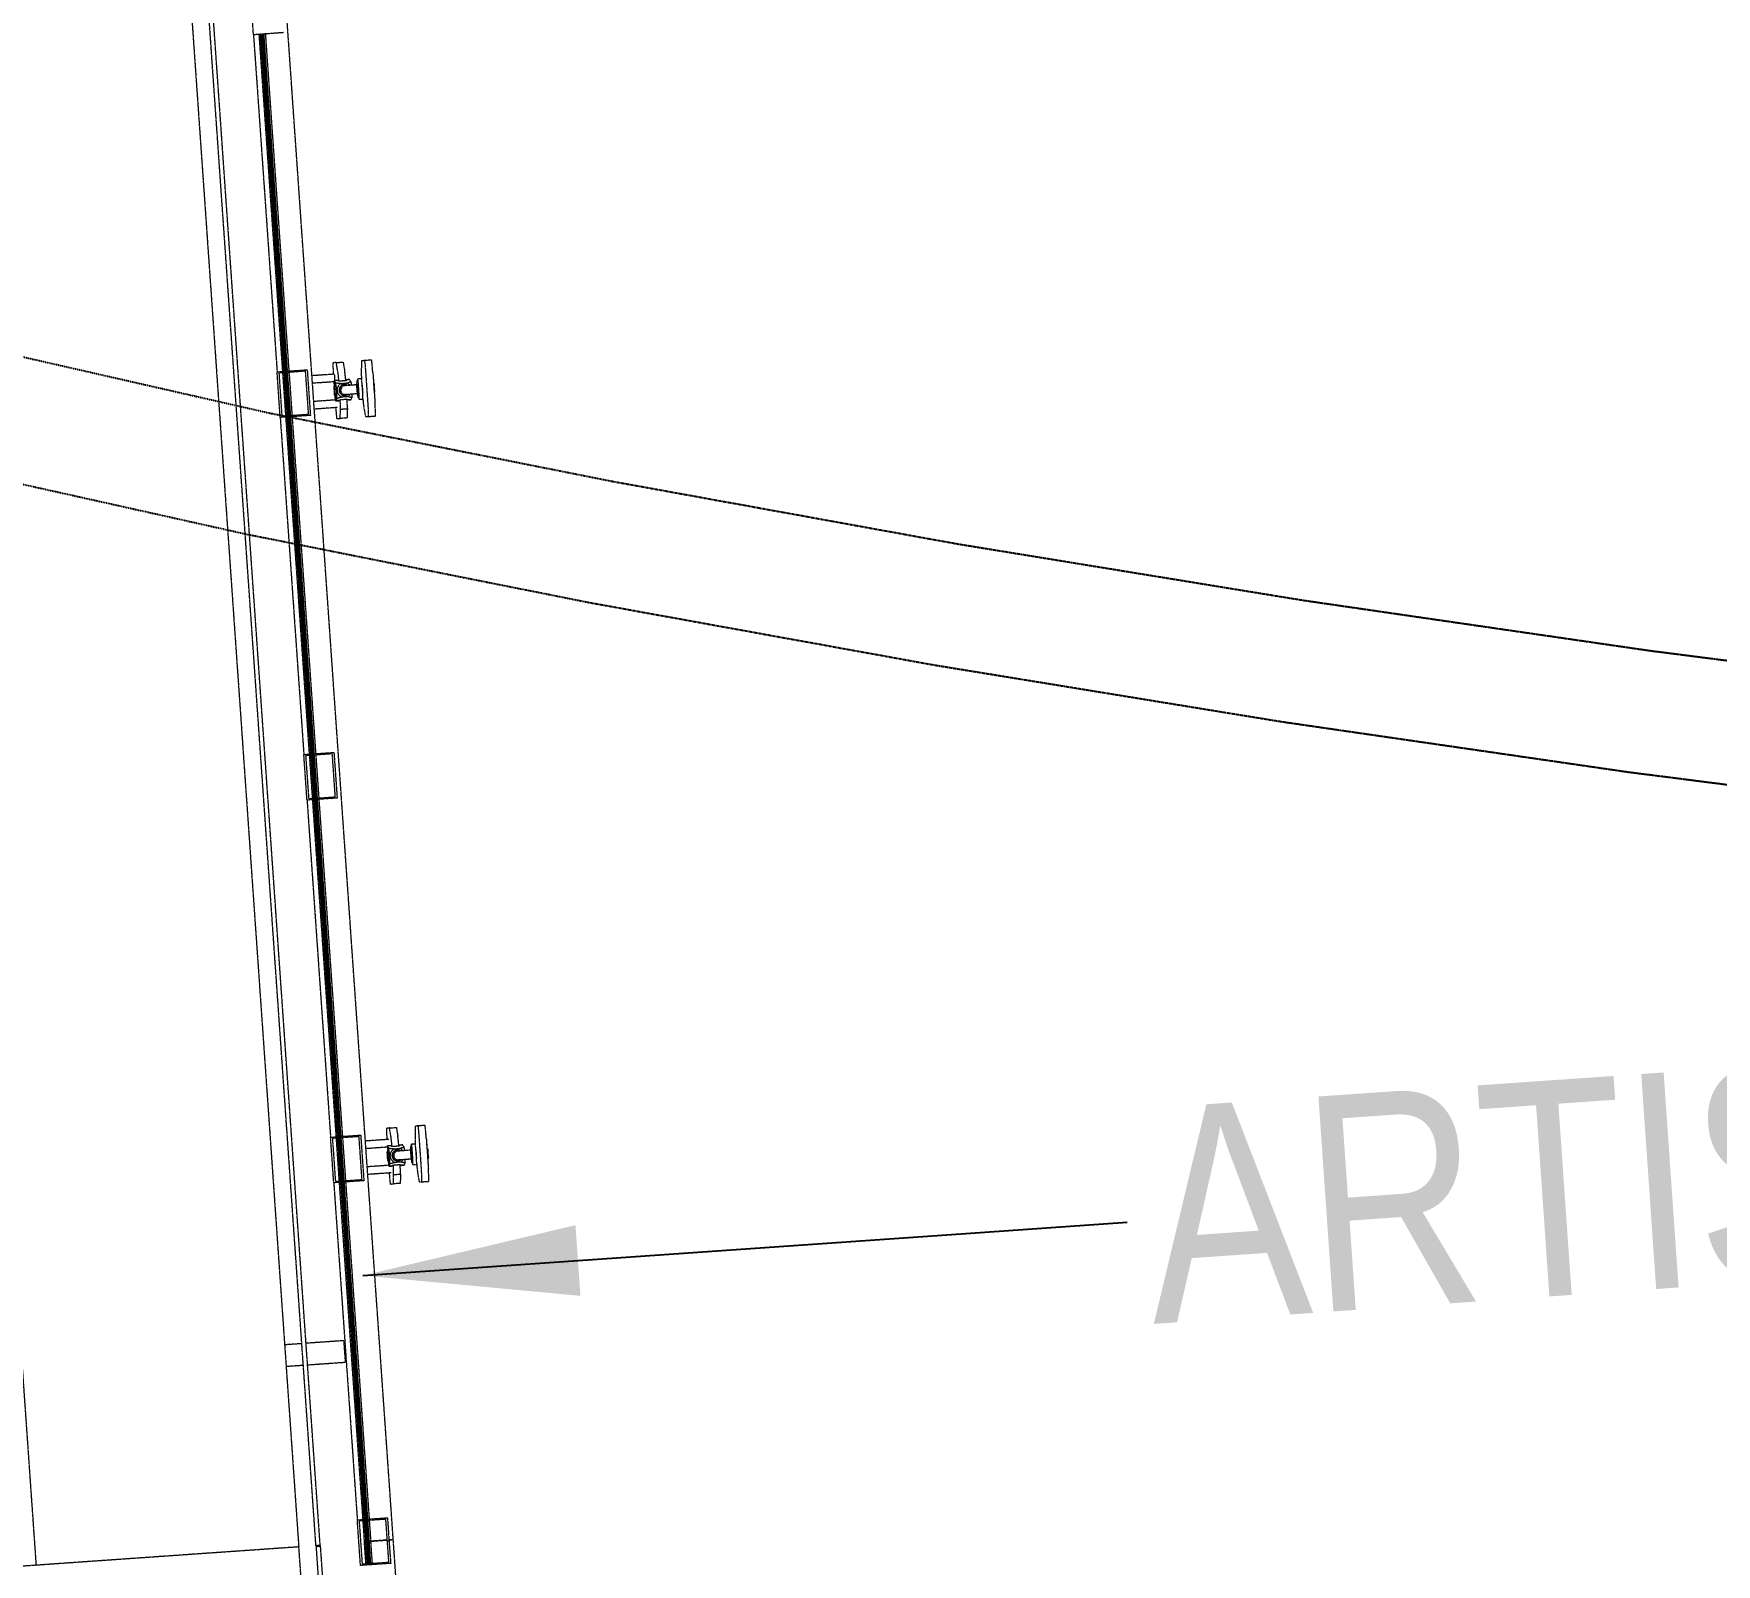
# Model space of a CAD drawing. Header units: millimetres. Extents: x 306 to 836129804, y -168137 to 818603917.
# Drawn here: x 834549740 to 834569254, y 818171553 to 818189309 of the extents above; entities that cross this region are included whole.
import ezdxf
from ezdxf.xclip import XClip

# ---------------------------------------------------------------- set-up
doc = ezdxf.new("R2010")
doc.units = ezdxf.units.MM
doc.header["$LTSCALE"] = 3
doc.header["$XCLIPFRAME"] = 0
doc.linetypes.add('DASHED2', pattern=[0.375, 0.25, -0.125])
doc.linetypes.add('DGN Style 2', pattern=[1.94727e-06, 0, -1.94727e-06])
doc.layers.add('00_Xref', color=7, linetype='Continuous')
doc.layers.add('AR-ROAD_AR_BS_MI_', color=251, linetype='Continuous')
for name, color, linetype, lineweight in [('A-FLOR', 251, 'Continuous', 13), ('A-FLOR-HRAL', 251, 'Continuous', 13), ('A-GENM', 251, 'Continuous', 5), ('A-MASS', 251, 'Continuous', 13), ('ADS280__', 251, 'Continuous', 13), ('ADS280_B', 251, 'Continuous', 13), ('ADS280_BSteel', 251, 'Continuous', 13), ('UAJ-00ANNO-t', 7, 'Continuous', 5)]:
    doc.layers.add(name, color=color, linetype=linetype, lineweight=lineweight)
doc.styles.add('Style-Arial', font='arial.ttf', dxfattribs={"width": 0.8})
doc.styles.add('UNS-TXT', font='swissc.ttf')
doc.dimstyles.new('UNSDIM', dxfattribs={"dimtxt": 1.8, "dimasz": 1, "dimexe": 3, "dimexo": 3, "dimgap": 0, "dimtad": 0, "dimdec": 0, "dimzin": 1, "dimtxsty": 'UNS-TXT', "dimblk": '02_UNS-dotdim', "dimcen": 0.1, "dimdle": 1, "dimse1": 1, "dimse2": 1, "dimclrd": 256, "dimclre": 1, "dimclrt": 256, "dimadec": 0, "dimazin": 0, "dimtfac": 1, "dimtdec": 0, "dimtofl": 0, "dimtmove": 2, "dimatfit": 3, "dimfxl": 1, "dimtvp": 1, "dimtolj": 1, "dimtzin": 1, "dimarcsym": 0})

# ---------------------------------------------------------------- blocks, each defined once
blk = doc.blocks.new('x-baseplan')
at = {"layer": 'AR-ROAD_AR_BS_MI_', "color": 8, "linetype": 'DGN Style 2', "flags": 128}
for points in [[(834535.9, 818189.013), (834542.365, 818187.211), (834552.454, 818184.913), (834554.355, 818184.534), (834556.444, 818184.118), (834560.446, 818183.392), (834564.461, 818182.737), (834568.486, 818182.152), (834572.521, 818181.637), (834580.728, 818181.152)], [(834535.563, 818187.615), (834542.012, 818185.778), (834552.197, 818183.506), (834556.186, 818182.71), (834560.189, 818181.985), (834564.203, 818181.33), (834568.229, 818180.745), (834573.74, 818180.042)]]:
    blk.add_lwpolyline(points, dxfattribs=at)
at = {"layer": 'AR-ROAD_AR_BS_MI_', "color": 8, "linetype": 'DGN Style 2'}
blk.add_open_spline([(834538.777, 818172.349), (834540.784, 818171.872), (834542.707, 818171.466), (834544.592, 818171.035), (834547.107, 818170.672), (834548.635, 818170.439), (834550.163, 818170.197)], degree=3, knots=[0, 0, 0, 0, 0.271296, 0.558854, 0.558854, 1, 1, 1, 1], dxfattribs=at)
blk = doc.blocks.new('Railing - End-Caps_0070CER10-01A-V9-BRIDGE DECK LEVEL')
at = {"layer": 'A-FLOR-HRAL'}
for p, q in [((-39, 0), (-39, 0)), ((39, 0), (40, 0)), ((-37, -2), (-39, -2)), ((-7, -2), (-37, -2)), ((37, -2), (11, -2)), ((40, -2), (37, -2))]:
    blk.add_line(p, q, dxfattribs=at)
blk = doc.blocks.new('Railing - End-Caps_0070CER10-01A-1332043-BRIDGE DECK LEVEL')
at = {"layer": 'A-FLOR-HRAL'}
for p, q in [((-39, 0), (-38, 0)), ((-38, -2), (-39, -2))]:
    blk.add_line(p, q, dxfattribs=at)
blk = doc.blocks.new('A')
at = {"layer": 'A-FLOR', "linetype": 'DASHED2', "ltscale": 5}
blk.add_line((834549771, 818171542), (834547177, 818208652), dxfattribs=at)
at = {"layer": 'A-FLOR-HRAL', "linetype": 'DASHED2', "ltscale": 5}
for p, q in [((834553014, 818171762), (834550418, 818208885)), ((834553063, 818171765), (834550468, 818208888)), ((834552352, 818189301), (834552625, 818185390)), ((834552644, 818185391), (834552371, 818189302)), ((834552646, 818185392), (834552373, 818189302)), ((834552654, 818185392), (834552381, 818189303)), ((834552655, 818185392), (834552382, 818189303)), ((834552656, 818185392), (834552383, 818189303)), ((834552663, 818185393), (834552389, 818189303)), ((834552664, 818185393), (834552390, 818189303)), ((834552665, 818185393), (834552391, 818189303)), ((834552666, 818185393), (834552392, 818189303)), ((834552672, 818185393), (834552399, 818189304)), ((834552673, 818185393), (834552400, 818189304)), ((834552674, 818185394), (834552401, 818189304)), ((834552682, 818185394), (834552409, 818189305)), ((834552684, 818185394), (834552411, 818189305)), ((834552703, 818185396), (834552430, 818189306)), ((834552626, 818185375), (834552661, 818184876)), ((834552680, 818184878), (834552645, 818185377)), ((834552682, 818184878), (834552647, 818185377)), ((834552690, 818184878), (834552655, 818185377)), ((834552691, 818184879), (834552656, 818185377)), ((834552692, 818184879), (834552657, 818185377)), ((834552699, 818184879), (834552664, 818185378)), ((834552700, 818184879), (834552665, 818185378)), ((834552701, 818184879), (834552666, 818185378)), ((834552702, 818184879), (834552667, 818185378)), ((834552708, 818184880), (834552673, 818185378)), ((834552709, 818184880), (834552674, 818185379)), ((834552710, 818184880), (834552675, 818185379)), ((834552718, 818184880), (834552683, 818185379)), ((834552720, 818184881), (834552685, 818185379)), ((834552739, 818184882), (834552705, 818185381)), ((834552662, 818184861), (834552935, 818180951)), ((834552954, 818180952), (834552681, 818184863)), ((834552957, 818180952), (834552683, 818184863)), ((834552964, 818180953), (834552691, 818184863)), ((834552966, 818180953), (834552692, 818184864)), ((834552967, 818180953), (834552693, 818184864)), ((834552973, 818180954), (834552700, 818184864)), ((834552974, 818180954), (834552701, 818184864)), ((834552975, 818180954), (834552702, 818184864)), ((834552976, 818180954), (834552703, 818184864)), ((834552982, 818180954), (834552709, 818184865)), ((834552983, 818180954), (834552710, 818184865)), ((834552985, 818180954), (834552711, 818184865)), ((834552992, 818180955), (834552719, 818184865)), ((834552995, 818180955), (834552721, 818184866)), ((834553014, 818180956), (834552740, 818184867)), ((834552936, 818180936), (834552971, 818180437)), ((834552990, 818180439), (834552955, 818180937)), ((834552993, 818180439), (834552958, 818180937)), ((834553000, 818180439), (834552965, 818180938)), ((834553002, 818180439), (834552967, 818180938)), ((834553003, 818180439), (834552968, 818180938)), ((834553009, 818180440), (834552974, 818180939)), ((834553010, 818180440), (834552975, 818180939)), ((834553011, 818180440), (834552976, 818180939)), ((834553012, 818180440), (834552977, 818180939)), ((834553018, 818180441), (834552983, 818180939)), ((834553019, 818180441), (834552984, 818180939)), ((834553021, 818180441), (834552986, 818180939)), ((834553028, 818180441), (834552993, 818180940)), ((834553031, 818180441), (834552996, 818180940)), ((834553050, 818180443), (834553015, 818180941)), ((834552972, 818180422), (834553246, 818176512)), ((834553265, 818176513), (834552991, 818180424)), ((834553267, 818176513), (834552994, 818180424)), ((834553275, 818176514), (834553001, 818180424)), ((834553276, 818176514), (834553003, 818180424)), ((834553277, 818176514), (834553004, 818180424)), ((834553283, 818176514), (834553010, 818180425)), ((834553284, 818176515), (834553011, 818180425)), ((834553285, 818176515), (834553012, 818180425)), ((834553286, 818176515), (834553013, 818180425)), ((834553293, 818176515), (834553019, 818180426)), ((834553294, 818176515), (834553020, 818180426)), ((834553295, 818176515), (834553022, 818180426)), ((834553303, 818176516), (834553029, 818180426)), ((834553305, 818176516), (834553032, 818180426)), ((834553324, 818176517), (834553051, 818180428)), ((834553247, 818176497), (834553281, 818175998)), ((834553300, 818175999), (834553266, 818176498)), ((834553303, 818176000), (834553268, 818176498)), ((834553311, 818176000), (834553276, 818176499)), ((834553312, 818176000), (834553277, 818176499)), ((834553313, 818176000), (834553278, 818176499)), ((834553319, 818176001), (834553284, 818176499)), ((834553320, 818176001), (834553285, 818176500)), ((834553321, 818176001), (834553286, 818176500)), ((834553322, 818176001), (834553287, 818176500)), ((834553328, 818176001), (834553294, 818176500)), ((834553329, 818176001), (834553295, 818176500)), ((834553331, 818176002), (834553296, 818176500)), ((834553339, 818176002), (834553304, 818176501)), ((834553341, 818176002), (834553306, 818176501)), ((834553360, 818176004), (834553325, 818176502)), ((834553282, 818175983), (834553556, 818172073)), ((834553575, 818172074), (834553302, 818175984)), ((834553577, 818172074), (834553304, 818175985)), ((834553585, 818172075), (834553312, 818175985)), ((834553586, 818172075), (834553313, 818175985)), ((834553587, 818172075), (834553314, 818175985)), ((834553594, 818172075), (834553320, 818175986)), ((834553595, 818172075), (834553321, 818175986)), ((834553596, 818172075), (834553322, 818175986)), ((834553597, 818172075), (834553323, 818175986)), ((834553603, 818172076), (834553330, 818175986)), ((834553604, 818172076), (834553331, 818175986)), ((834553605, 818172076), (834553332, 818175987)), ((834553613, 818172077), (834553340, 818175987)), ((834553615, 818172077), (834553342, 818175987)), ((834553634, 818172078), (834553361, 818175989)), ((834553557, 818172058), (834553574, 818171806)), ((834553594, 818171807), (834553576, 818172059)), ((834553596, 818171807), (834553578, 818172059)), ((834553603, 818171810), (834553586, 818172060)), ((834553605, 818171808), (834553587, 818172060)), ((834553606, 818171808), (834553588, 818172060)), ((834553612, 818171808), (834553595, 818172060)), ((834553613, 818171808), (834553596, 818172060)), ((834553614, 818171808), (834553597, 818172060)), ((834553615, 818171808), (834553598, 818172061)), ((834553622, 818171809), (834553604, 818172061)), ((834553623, 818171809), (834553605, 818172061)), ((834553624, 818171809), (834553606, 818172061)), ((834553632, 818171810), (834553614, 818172062)), ((834553634, 818171810), (834553616, 818172062)), ((834553653, 818171811), (834553635, 818172063)), ((834553063, 818171773), (834553013, 818171769)), ((834553013, 818171769), (834553013, 818171763)), ((834553014, 818171762), (834553063, 818171765)), ((834553063, 818171773), (834553063, 818171766)), ((834553063, 818171765), (834555139, 818142070)), ((834553572, 818171808), (834553590, 818171559)), ((834553572, 818171808), (834553574, 818171808)), ((834553595, 818171807), (834553577, 818171806)), ((834553609, 818171560), (834553592, 818171803)), ((834553611, 818171560), (834553594, 818171803)), ((834553603, 818171808), (834553596, 818171807)), ((834553619, 818171561), (834553602, 818171803)), ((834553603, 818171810), (834553604, 818171810)), ((834553620, 818171561), (834553603, 818171810)), ((834553621, 818171561), (834553604, 818171810)), ((834553606, 818171808), (834553605, 818171808)), ((834553612, 818171808), (834553606, 818171808)), ((834553628, 818171561), (834553610, 818171808)), ((834553628, 818171561), (834553610, 818171808)), ((834553613, 818171808), (834553612, 818171808)), ((834553614, 818171808), (834553613, 818171808)), ((834553631, 818171562), (834553613, 818171808)), ((834553631, 818171562), (834553613, 818171808)), ((834553615, 818171808), (834553614, 818171808)), ((834553622, 818171809), (834553615, 818171808)), ((834553637, 818171562), (834553620, 818171809)), ((834553638, 818171562), (834553621, 818171809)), ((834553623, 818171809), (834553622, 818171809)), ((834553639, 818171562), (834553622, 818171807)), ((834553632, 818171810), (834553624, 818171809)), ((834553647, 818171563), (834553630, 818171807)), ((834553651, 818171811), (834553632, 818171810)), ((834553649, 818171563), (834553632, 818171808)), ((834553668, 818171564), (834553651, 818171811)), ((834553014, 818171762), (834555086, 818142116))]:
    blk.add_line(p, q, dxfattribs=at)
at = {"layer": 'A-FLOR-HRAL', "linetype": 'DASHED2', "ltscale": 5, "flags": 128}
for points in [[(834553577, 818171806), (834553576, 818171806), (834553576, 818171806), (834553575, 818171806), (834553575, 818171806), (834553575, 818171806), (834553574, 818171806)], [(834553596, 818171807), (834553595, 818171807), (834553595, 818171807), (834553594, 818171807), (834553594, 818171807), (834553594, 818171807), (834553594, 818171807)], [(834553624, 818171809), (834553624, 818171809), (834553623, 818171809), (834553623, 818171809), (834553623, 818171809), (834553623, 818171809), (834553623, 818171809), (834553623, 818171809)], [(834553634, 818171810), (834553634, 818171810), (834553634, 818171810), (834553633, 818171810), (834553633, 818171810), (834553632, 818171810), (834553632, 818171810)], [(834553653, 818171811), (834553653, 818171811), (834553653, 818171811), (834553652, 818171811), (834553652, 818171811), (834553651, 818171811), (834553651, 818171811)]]:
    blk.add_lwpolyline(points, dxfattribs=at)
at = {"layer": 'A-GENM', "linetype": 'DASHED2', "ltscale": 5}
for p, q in [((834553249, 818185494), (834553211, 818185491)), ((834553249, 818185494), (834553329, 818185499)), ((834553267, 818185389), (834553249, 818185494)), ((834553329, 818185499), (834553347, 818185395)), ((834553543, 818185514), (834553539, 818185407)), ((834553578, 818185517), (834553543, 818185514)), ((834553658, 818185522), (834553578, 818185517)), ((834553221, 818185274), (834553225, 818185206)), ((834553270, 818185288), (834553227, 818185285)), ((834553270, 818185287), (834553228, 818185284)), ((834553241, 818185261), (834553228, 818185284)), ((834553276, 818185278), (834553270, 818185287)), ((834553344, 818185235), (834553340, 818185235)), ((834553402, 818185297), (834553360, 818185294)), ((834553403, 818185296), (834553360, 818185293)), ((834553360, 818185293), (834553366, 818185284)), ((834553403, 818185296), (834553417, 818185273)), ((834553497, 818185303), (834553487, 818185278)), ((834553496, 818185240), (834553493, 818185234)), ((834553501, 818185241), (834553496, 818185241)), ((834553540, 818185307), (834553498, 818185304)), ((834553554, 818185235), (834553549, 818185234)), ((834553618, 818185018), (834553594, 818185368)), ((834553674, 818185373), (834553698, 818185024)), ((834553687, 818185248), (834553683, 818185254)), ((834553225, 818185221), (834553222, 818185215)), ((834553230, 818185222), (834553225, 818185222)), ((834553226, 818185203), (834553226, 818185197)), ((834553226, 818185195), (834553227, 818185183)), ((834553229, 818185118), (834553233, 818185112)), ((834553230, 818185143), (834553230, 818185136)), ((834553230, 818185133), (834553236, 818185059)), ((834553233, 818185112), (834553238, 818185112)), ((834553243, 818185049), (834553286, 818185052)), ((834553244, 818185051), (834553254, 818185075)), ((834553287, 818185054), (834553244, 818185051)), ((834553287, 818185054), (834553291, 818185063)), ((834553348, 818185115), (834553352, 818185115)), ((834553381, 818185070), (834553376, 818185060)), ((834553419, 818185063), (834553376, 818185060)), ((834553376, 818185059), (834553419, 818185062)), ((834553430, 818185087), (834553419, 818185063)), ((834553500, 818185137), (834553504, 818185131)), ((834553500, 818185092), (834553513, 818185069)), ((834553504, 818185131), (834553509, 818185131)), ((834553514, 818185068), (834553557, 818185071)), ((834553556, 818185144), (834553560, 818185145)), ((834553691, 818185144), (834553694, 818185150)), ((834553256, 818184843), (834553294, 818184845)), ((834553294, 818184845), (834553298, 818184953)), ((834553374, 818184851), (834553294, 818184845)), ((834553298, 818184953), (834553378, 818184959)), ((834553378, 818184959), (834553374, 818184851)), ((834553569, 818184970), (834553588, 818184866)), ((834553588, 818184866), (834553623, 818184868)), ((834553623, 818184868), (834553703, 818184874)), ((834554277, 818176644), (834554198, 818176639)), ((834553866, 818176615), (834553831, 818176613)), ((834553866, 818176615), (834553946, 818176621)), ((834553884, 818176511), (834553866, 818176615)), ((834553946, 818176621), (834553963, 818176516)), ((834554165, 818176636), (834554162, 818176529)), ((834554198, 818176639), (834554165, 818176636)), ((834554237, 818176140), (834554213, 818176489)), ((834554293, 818176495), (834554317, 818176146)), ((834553841, 818176343), (834553838, 818176337)), ((834553842, 818176396), (834553842, 818176387)), ((834553847, 818176343), (834553842, 818176343)), ((834553886, 818176409), (834553843, 818176406)), ((834553887, 818176408), (834553844, 818176405)), ((834553856, 818176382), (834553844, 818176405)), ((834553845, 818176347), (834553846, 818176340)), ((834553892, 818176399), (834553887, 818176408)), ((834553958, 818176356), (834553954, 818176356)), ((834554019, 818176418), (834553976, 818176415)), ((834554019, 818176417), (834553976, 818176414)), ((834553976, 818176414), (834553981, 818176405)), ((834554019, 818176417), (834554032, 818176395)), ((834554121, 818176425), (834554112, 818176400)), ((834554120, 818176362), (834554117, 818176356)), ((834554125, 818176363), (834554120, 818176362)), ((834554164, 818176429), (834554121, 818176426)), ((834554124, 818176259), (834554128, 818176253)), ((834554128, 818176253), (834554133, 818176253)), ((834554177, 818176356), (834554173, 818176356)), ((834554179, 818176266), (834554183, 818176267)), ((834554307, 818176375), (834554305, 818176375)), ((834554311, 818176370), (834554307, 818176375)), ((834554315, 818176266), (834554318, 818176272)), ((834553845, 818176239), (834553849, 818176233)), ((834553849, 818176233), (834553854, 818176234)), ((834553853, 818176237), (834553853, 818176229)), ((834553856, 818176190), (834553857, 818176181)), ((834553860, 818176172), (834553869, 818176196)), ((834553903, 818176175), (834553860, 818176172)), ((834553860, 818176171), (834553902, 818176174)), ((834553903, 818176175), (834553907, 818176185)), ((834553911, 818175967), (834553914, 818176074)), ((834553914, 818176074), (834553994, 818176080)), ((834553962, 818176236), (834553966, 818176236)), ((834553994, 818176080), (834553991, 818175972)), ((834553992, 818176180), (834554035, 818176183)), ((834553996, 818176191), (834553993, 818176181)), ((834554035, 818176184), (834553993, 818176181)), ((834554045, 818176208), (834554035, 818176184)), ((834554125, 818176214), (834554137, 818176191)), ((834554138, 818176190), (834554181, 818176193)), ((834554193, 818176092), (834554211, 818175988)), ((834553877, 818175964), (834553911, 818175967)), ((834553991, 818175972), (834553911, 818175967)), ((834554211, 818175988), (834554243, 818175990)), ((834554243, 818175990), (834554323, 818175996))]:
    blk.add_line(p, q, dxfattribs=at)
at = {"layer": 'A-GENM', "linetype": 'DASHED2', "ltscale": 5, "flags": 128}
for points in [[(834553366, 818185284), (834553344, 818185282), (834553321, 818185280), (834553298, 818185279), (834553276, 818185278)], [(834553291, 818185063), (834553313, 818185065), (834553336, 818185067), (834553359, 818185069), (834553381, 818185070)], [(834553981, 818176405), (834553960, 818176403), (834553937, 818176401), (834553913, 818176400), (834553892, 818176399)], [(834553907, 818176185), (834553928, 818176187), (834553951, 818176188), (834553974, 818176190), (834553996, 818176191)]]:
    blk.add_lwpolyline(points, dxfattribs=at)
at = {"layer": 'A-GENM', "linetype": 'DASHED2', "ltscale": 5}
for centre, major_axis, ratio, start_param, end_param in [((834553221, 818185342), (-10, 150), 0.034951, 0, 1.452786), ((834553589, 818185367), (-10, 150), 0.034951, 4.712389, 6.283185), ((834553668, 818185373), (-10, 150), 0.034951, 4.712389, 6.283185), ((834553235, 818185167), (-8, 118), 0.034951, 6.146423, 7.478118), ((834553343, 818185175), (-5.9, 84.8), 0.999389, 0.359433, 2.782159), ((834553280, 818185170), (-16, 230), 0.034951, 5.199751, 5.968692), ((834553278, 818185170), (-8, 118), 0.034951, 6.146423, 6.39036), ((834553344, 818185175), (-4.4, 63.2), 0.999389, 0, 3.141593), ((834553344, 818185175), (-4.2, 59.9), 0.999389, 0, 3.141593), ((834553348, 818185175), (-4.2, 59.9), 0.999389, 0, 3.141593), ((834553344, 818185175), (-4.4, 63.2), 0.999389, 5.626694, 6.283185), ((834553348, 818185175), (-4.2, 59.9), 0.999389, 5.718617, 6.283185), ((834553360, 818185176), (-16, 230), 0.034951, 5.198749, 5.968692), ((834553368, 818185176), (-8, 118), 0.034951, 6.146423, 6.39036), ((834553343, 818185175), (-5.9, 84.8), 0.999389, 5.33773, 5.923752), ((834553411, 818185179), (-8, 118), 0.034951, 6.146423, 6.39036), ((834553496, 818185185), (-3.4, 48.8), 0.034951, 4.712389, 7.853982), ((834553500, 818185186), (-3.8, 54.9), 0.034951, 4.712389, 7.032557), ((834553506, 818185186), (-8, 118), 0.034951, 3.00483, 6.419948), ((834553505, 818185186), (-3.8, 54.9), 0.034951, 4.712389, 6.956384), ((834553574, 818185191), (-5.9, 84.8), 0.999389, 0.901963, 0.963263), ((834553506, 818185186), (-3.2, 45.6), 0.034951, 4.712389, 6.544985), ((834553556, 818185190), (-16, 230), 0.034951, 0.336403, 1.04654), ((834553549, 818185189), (-8, 118), 0.034951, 3.141593, 6.419948), ((834553554, 818185189), (-3.2, 45.6), 0.034951, 6.021386, 6.283185), ((834553554, 818185189), (-3.2, 45.6), 0.034951, 5.759587, 6.00136), ((834553554, 818185189), (-3.2, 45.6), 0.034951, 5.497787, 5.736198), ((834553687, 818185199), (-3.8, 54.9), 0.034951, 4.712389, 6.956384), ((834553691, 818185199), (-3.4, 48.8), 0.034951, 4.712389, 7.358227), ((834553226, 818185166), (-3.4, 48.8), 0.034951, 4.712389, 7.853982), ((834553226, 818185166), (-3.4, 48.8), 0.034951, 1.570796, 4.712389), ((834553229, 818185167), (-3.8, 54.9), 0.034951, 4.712389, 7.032557), ((834553229, 818185167), (-3.8, 54.9), 0.034951, 0.816805, 0.968802), ((834553229, 818185167), (-3.8, 54.9), 0.034951, 1.006899, 1.303246), ((834553229, 818185167), (-3.8, 54.9), 0.034951, 2.019595, 2.17279), ((834553234, 818185167), (-3.8, 54.9), 0.034951, 4.712389, 6.956384), ((834553235, 818185167), (-8, 118), 0.034951, 1.436878, 1.467359), ((834553229, 818185167), (-3.8, 54.9), 0.034951, 2.224172, 4.712389), ((834553235, 818185167), (-3.2, 45.6), 0.034951, 4.974188, 6.544985), ((834553235, 818185167), (-8, 118), 0.034951, 1.94666, 2.28101), ((834553235, 818185167), (-3.2, 45.6), 0.034951, 4.712389, 4.971223), ((834553234, 818185167), (-3.8, 54.9), 0.034951, 2.468394, 4.712389), ((834553235, 818185167), (-3.2, 45.6), 0.034951, 2.879793, 4.712389), ((834553235, 818185167), (-8, 118), 0.034951, 2.302607, 3.278355), ((834553278, 818185170), (-8, 118), 0.034951, 3.034418, 3.278355), ((834553280, 818185170), (-16, 230), 0.034951, 3.477995, 4.225486), ((834553351, 818185175), (-3.5, 49.9), 0.999389, 1.346397, 1.42479), ((834553344, 818185175), (-4.4, 63.2), 0.999389, 3.141593, 3.791297), ((834553348, 818185175), (-4.2, 59.9), 0.999389, 3.141593, 3.699786), ((834553360, 818185176), (-16, 230), 0.034951, 3.477995, 4.226476), ((834553368, 818185176), (-8, 118), 0.034951, 3.034418, 3.278355), ((834553343, 818185175), (-5.9, 84.8), 0.999389, 3.501026, 4.080109), ((834553411, 818185179), (-8, 118), 0.034951, 3.034418, 3.278355), ((834553496, 818185185), (-3.4, 48.8), 0.034951, 1.570796, 4.712389), ((834553500, 818185186), (-3.8, 54.9), 0.034951, 0.816805, 0.968802), ((834553500, 818185186), (-3.8, 54.9), 0.034951, 1.006899, 1.303246), ((834553500, 818185186), (-3.8, 54.9), 0.034951, 2.019595, 2.17279), ((834553500, 818185186), (-3.8, 54.9), 0.034951, 2.224172, 4.712389), ((834553505, 818185186), (-3.8, 54.9), 0.034951, 2.468394, 4.712389), ((834553506, 818185186), (-3.2, 45.6), 0.034951, 2.879793, 4.712389), ((834553574, 818185191), (-5.9, 84.8), 0.999389, 2.178343, 2.239644), ((834553554, 818185189), (-3.2, 45.6), 0.034951, 5.235988, 5.483134), ((834553554, 818185189), (-3.2, 45.6), 0.034951, 4.974188, 5.22709), ((834553554, 818185189), (-3.2, 45.6), 0.034951, 4.712389, 4.969897), ((834553554, 818185189), (-3.2, 45.6), 0.034951, 4.197688, 4.712389), ((834553554, 818185189), (-3.2, 45.6), 0.034951, 3.941644, 4.18879), ((834553554, 818185189), (-3.2, 45.6), 0.034951, 3.68858, 3.926991), ((834553554, 818185189), (-3.2, 45.6), 0.034951, 3.444889, 3.665191), ((834553554, 818185189), (-3.2, 45.6), 0.034951, 3.141593, 3.403392), ((834553556, 818185190), (-16, 230), 0.034951, 2.095503, 2.827099), ((834553687, 818185199), (-3.8, 54.9), 0.034951, 2.468394, 4.712389), ((834553691, 818185199), (-3.4, 48.8), 0.034951, 1.906097, 4.712389), ((834553246, 818184992), (-10, 150), 0.034951, 1.688806, 3.141593), ((834553613, 818185018), (-10, 150), 0.034951, 3.141593, 4.712389), ((834553693, 818185024), (-10, 150), 0.034951, 3.141593, 4.712389), ((834554288, 818176494), (-10, 150), 0.031758, 4.712389, 6.283185), ((834553842, 818176463), (10, -150), 0.031758, 3.141593, 4.594379), ((834553897, 818176292), (16, -230), 0.031758, 2.058146, 2.827099), ((834553976, 818176297), (16, -230), 0.031758, 2.057168, 2.827099), ((834554180, 818176311), (-16, 230), 0.031758, 0.336403, 1.061059), ((834554208, 818176489), (-10, 150), 0.031758, 4.712389, 6.283185), ((834553842, 818176288), (-3.4, 48.8), 0.031758, 4.712389, 7.853982), ((834553842, 818176288), (-3.4, 48.8), 0.031758, 1.570796, 4.712389), ((834553851, 818176288), (-8, 118), 0.031758, 6.146423, 7.478118), ((834553845, 818176288), (-3.8, 54.9), 0.031758, 4.712389, 7.02559), ((834553845, 818176288), (-3.8, 54.9), 0.031758, 0.823303, 0.962388), ((834553845, 818176288), (-3.8, 54.9), 0.031758, 1.016033, 1.279559), ((834553850, 818176288), (-3.8, 54.9), 0.031758, 4.712389, 6.956384), ((834553845, 818176288), (-3.8, 54.9), 0.031758, 2.249607, 4.712389), ((834553845, 818176288), (-3.8, 54.9), 0.031758, 2.019595, 2.179204), ((834553851, 818176288), (-3.2, 45.6), 0.031758, 4.712389, 6.544985), ((834553850, 818176288), (-3.8, 54.9), 0.031758, 2.468394, 4.712389), ((834553851, 818176288), (-3.2, 45.6), 0.031758, 2.879793, 4.712389), ((834553957, 818176296), (-5.9, 84.8), 0.999496, 0.359433, 2.782159), ((834553894, 818176291), (-8, 118), 0.031758, 6.146423, 6.39036), ((834553958, 818176296), (-4.4, 63.2), 0.999496, 0, 3.141593), ((834553958, 818176296), (-4.2, 59.9), 0.999496, 0, 3.141593), ((834553962, 818176296), (-4.2, 59.9), 0.999496, 0, 3.141593), ((834553965, 818176296), (-3.5, 49.9), 0.999496, 0.897598, 0.963763), ((834553958, 818176296), (-4.4, 63.2), 0.999496, 5.626964, 6.283185), ((834553962, 818176296), (-4.2, 59.9), 0.999496, 5.718936, 6.283185), ((834553984, 818176298), (-8, 118), 0.031758, 6.146423, 6.549085), ((834553957, 818176296), (-5.9, 84.8), 0.999496, 5.342383, 5.923752), ((834553957, 818176296), (-5.9, 84.8), 0.999496, 3.501026, 4.080109), ((834554027, 818176301), (-8, 118), 0.031758, 6.146423, 6.39036), ((834554120, 818176307), (-3.4, 48.8), 0.031758, 4.712389, 7.853982), ((834554124, 818176308), (-3.8, 54.9), 0.031758, 4.712389, 7.02559), ((834554120, 818176307), (-3.4, 48.8), 0.031758, 1.570796, 4.712389), ((834554124, 818176308), (-3.8, 54.9), 0.031758, 0.823303, 0.962388), ((834554124, 818176308), (-3.8, 54.9), 0.031758, 1.016033, 1.279559), ((834554130, 818176308), (-8, 118), 0.031758, 3.00483, 6.419948), ((834554129, 818176308), (-3.8, 54.9), 0.031758, 4.712389, 6.956384), ((834554124, 818176308), (-3.8, 54.9), 0.031758, 2.019595, 2.179204), ((834554199, 818176313), (-5.9, 84.8), 0.999496, 0.948258, 1.00321), ((834554124, 818176308), (-3.8, 54.9), 0.031758, 2.249607, 4.712389), ((834554130, 818176308), (-3.2, 45.6), 0.031758, 5.032404, 6.544985), ((834554130, 818176308), (-3.2, 45.6), 0.031758, 4.712389, 4.974188), ((834554129, 818176308), (-3.8, 54.9), 0.031758, 2.468394, 4.712389), ((834554130, 818176308), (-3.2, 45.6), 0.031758, 2.879793, 4.712389), ((834554199, 818176313), (-5.9, 84.8), 0.999496, 2.138395, 2.193349), ((834554173, 818176311), (-8, 118), 0.031758, 3.141593, 6.419948), ((834554178, 818176311), (-3.2, 45.6), 0.031758, 6.021386, 6.283185), ((834554178, 818176311), (-3.2, 45.6), 0.031758, 5.759587, 6.001353), ((834554178, 818176311), (-3.2, 45.6), 0.031758, 5.497787, 5.736198), ((834554178, 818176311), (-3.2, 45.6), 0.031758, 5.235988, 5.483134), ((834554178, 818176311), (-3.2, 45.6), 0.031758, 4.712389, 5.22709), ((834554178, 818176311), (-3.2, 45.6), 0.031758, 4.454881, 4.712389), ((834554178, 818176311), (-3.2, 45.6), 0.031758, 4.197688, 4.45059), ((834554178, 818176311), (-3.2, 45.6), 0.031758, 3.941644, 4.18879), ((834554178, 818176311), (-3.2, 45.6), 0.031758, 3.68858, 3.926991), ((834554178, 818176311), (-3.2, 45.6), 0.031758, 3.444889, 3.665191), ((834554178, 818176311), (-3.2, 45.6), 0.031758, 3.141593, 3.403392), ((834554305, 818176320), (-8, 118), 0.031758, 3.141593, 6.419948), ((834554311, 818176321), (-3.8, 54.9), 0.031758, 4.712389, 6.956384), ((834554314, 818176321), (-3.4, 48.8), 0.031758, 4.712389, 7.3785), ((834554311, 818176321), (-3.8, 54.9), 0.031758, 2.468394, 4.712389), ((834554314, 818176321), (-3.4, 48.8), 0.031758, 1.927043, 4.712389), ((834553851, 818176288), (-8, 118), 0.031758, 1.94666, 3.278355), ((834553866, 818176114), (10, -150), 0.031758, 4.830399, 6.283185), ((834553894, 818176291), (-8, 118), 0.031758, 3.034418, 3.278355), ((834553897, 818176292), (16, -230), 0.031758, 0.336403, 1.083905), ((834553965, 818176296), (-3.5, 49.9), 0.999496, 2.692794, 2.78631), ((834553958, 818176296), (-4.4, 63.2), 0.999496, 3.141593, 3.791297), ((834553962, 818176296), (-4.2, 59.9), 0.999496, 3.141593, 3.699786), ((834553976, 818176297), (16, -230), 0.031758, 0.336403, 1.084871), ((834553984, 818176298), (-8, 118), 0.031758, 2.843119, 3.278355), ((834554027, 818176301), (-8, 118), 0.031758, 3.034418, 3.278355), ((834554180, 818176311), (-16, 230), 0.031758, 2.080911, 2.827099), ((834554232, 818176140), (-10, 150), 0.031758, 3.141593, 4.712389), ((834554312, 818176145), (-10, 150), 0.031758, 3.141593, 4.712389)]:
    blk.add_ellipse(centre, major_axis=major_axis, ratio=ratio, start_param=start_param, end_param=end_param, dxfattribs=at)
for points, knots in [([(834553254, 818185075), (834553254, 818185078), (834553255, 818185083), (834553255, 818185092), (834553255, 818185100), (834553256, 818185106), (834553256, 818185111), (834553256, 818185114), (834553256, 818185117), (834553256, 818185119), (834553256, 818185121), (834553256, 818185123), (834553256, 818185124), (834553256, 818185126), (834553256, 818185129), (834553256, 818185132), (834553256, 818185134), (834553256, 818185135), (834553256, 818185136), (834553256, 818185137), (834553256, 818185139), (834553256, 818185140), (834553256, 818185143), (834553256, 818185146), (834553256, 818185149), (834553255, 818185152), (834553255, 818185154), (834553255, 818185155), (834553255, 818185157), (834553255, 818185159), (834553255, 818185161), (834553255, 818185165), (834553254, 818185169), (834553254, 818185172), (834553254, 818185176), (834553254, 818185178), (834553253, 818185181), (834553253, 818185182), (834553253, 818185183), (834553253, 818185185), (834553253, 818185188), (834553252, 818185191), (834553252, 818185194), (834553252, 818185196), (834553252, 818185198), (834553251, 818185200), (834553251, 818185201), (834553251, 818185202), (834553251, 818185203), (834553251, 818185205), (834553250, 818185208), (834553250, 818185210), (834553250, 818185212), (834553249, 818185214), (834553249, 818185215), (834553249, 818185217), (834553249, 818185220), (834553248, 818185223), (834553248, 818185226), (834553247, 818185230), (834553246, 818185237), (834553244, 818185244), (834553243, 818185253), (834553242, 818185258), (834553241, 818185261)], [0, 0, 0, 0, 0.066667, 0.133333, 0.2, 0.233333, 0.266667, 0.283333, 0.3, 0.316667, 0.325, 0.333333, 0.341667, 0.35, 0.366667, 0.383333, 0.391667, 0.395833, 0.4, 0.404167, 0.408333, 0.416667, 0.425, 0.433333, 0.45, 0.458333, 0.4625, 0.466667, 0.470833, 0.475, 0.483333, 0.491667, 0.5, 0.508333, 0.516667, 0.525, 0.529167, 0.533333, 0.5375, 0.541667, 0.55, 0.566667, 0.575, 0.583333, 0.591667, 0.595833, 0.6, 0.604167, 0.608333, 0.616667, 0.633333, 0.65, 0.658333, 0.666667, 0.675, 0.683333, 0.7, 0.716667, 0.733333, 0.766667, 0.8, 0.866667, 0.933333, 1, 1, 1, 1]), ([(834553241, 818185261), (834553245, 818185260), (834553253, 818185259), (834553263, 818185258), (834553271, 818185256), (834553278, 818185255), (834553284, 818185254), (834553288, 818185254), (834553291, 818185254)], [0, 0, 0, 0, 0.2, 0.4, 0.5, 0.6, 0.7, 0.7893866, 0.7893866, 0.7893866, 0.7893866]), ([(834553307, 818185252), (834553310, 818185252), (834553314, 818185252), (834553319, 818185252), (834553323, 818185252), (834553327, 818185253), (834553332, 818185253), (834553336, 818185253), (834553338, 818185253)], [0, 0, 0, 0, 0.333333, 0.416667, 0.5, 0.666667, 0.833333, 1, 1, 1, 1]), ([(834553338, 818185253), (834553339, 818185253), (834553343, 818185254), (834553348, 818185254), (834553352, 818185255), (834553356, 818185255), (834553360, 818185255), (834553364, 818185256), (834553367, 818185256)], [0, 0, 0, 0, 0.166667, 0.333333, 0.5, 0.583333, 0.666667, 1, 1, 1, 1]), ([(834553367, 818185256), (834553369, 818185257), (834553374, 818185258), (834553380, 818185260), (834553385, 818185261), (834553390, 818185263), (834553395, 818185265), (834553401, 818185267), (834553409, 818185270), (834553414, 818185272), (834553417, 818185273)], [0, 0, 0, 0, 0.1, 0.2, 0.3, 0.4, 0.5, 0.6, 0.8, 1, 1, 1, 1]), ([(834553417, 818185273), (834553417, 818185271), (834553418, 818185265), (834553420, 818185257), (834553421, 818185249), (834553422, 818185243), (834553423, 818185238), (834553424, 818185235), (834553424, 818185233), (834553424, 818185231), (834553424, 818185231)], [0, 0, 0, 0, 0.0666667, 0.1333333, 0.2, 0.2333333, 0.2666667, 0.2833333, 0.3, 0.307938, 0.307938, 0.307938, 0.307938]), ([(834553487, 818185278), (834553486, 818185276), (834553486, 818185270), (834553486, 818185261), (834553486, 818185254), (834553485, 818185247), (834553485, 818185243), (834553485, 818185239), (834553485, 818185236), (834553485, 818185234), (834553485, 818185232), (834553485, 818185230), (834553485, 818185229), (834553485, 818185227), (834553485, 818185224), (834553485, 818185221), (834553485, 818185219), (834553485, 818185218), (834553485, 818185217), (834553485, 818185216), (834553485, 818185215), (834553485, 818185213), (834553485, 818185211), (834553485, 818185208), (834553485, 818185204), (834553486, 818185201), (834553486, 818185200), (834553486, 818185198), (834553486, 818185197), (834553486, 818185195), (834553486, 818185192), (834553486, 818185188), (834553487, 818185185), (834553487, 818185181), (834553487, 818185178), (834553487, 818185175), (834553487, 818185173), (834553488, 818185171), (834553488, 818185170), (834553488, 818185168), (834553488, 818185165), (834553489, 818185162), (834553489, 818185159), (834553489, 818185157), (834553489, 818185155), (834553490, 818185154), (834553490, 818185153), (834553490, 818185152), (834553490, 818185150), (834553490, 818185148), (834553491, 818185145), (834553491, 818185143), (834553491, 818185141), (834553492, 818185139), (834553492, 818185138), (834553492, 818185136), (834553492, 818185133), (834553493, 818185131), (834553493, 818185127), (834553494, 818185123), (834553495, 818185116), (834553497, 818185109), (834553498, 818185100), (834553499, 818185095), (834553500, 818185092)], [0, 0, 0, 0, 0.066667, 0.133333, 0.2, 0.233333, 0.266667, 0.283333, 0.3, 0.316667, 0.325, 0.333333, 0.341667, 0.35, 0.366667, 0.383333, 0.391667, 0.395833, 0.4, 0.404167, 0.408333, 0.416667, 0.425, 0.433333, 0.45, 0.458333, 0.4625, 0.466667, 0.470833, 0.475, 0.483333, 0.491667, 0.5, 0.508333, 0.516667, 0.525, 0.529167, 0.533333, 0.5375, 0.541667, 0.55, 0.566667, 0.575, 0.583333, 0.591667, 0.595833, 0.6, 0.604167, 0.608333, 0.616667, 0.633333, 0.65, 0.658333, 0.666667, 0.675, 0.683333, 0.7, 0.716667, 0.733333, 0.766667, 0.8, 0.866667, 0.933333, 1, 1, 1, 1]), ([(834553318, 818185093), (834553316, 818185093), (834553310, 818185091), (834553303, 818185089), (834553296, 818185088), (834553289, 818185086), (834553283, 818185084), (834553275, 818185082), (834553265, 818185079), (834553258, 818185076), (834553254, 818185075)], [0, 0, 0, 0, 0.1, 0.2, 0.3, 0.4, 0.5, 0.6, 0.8, 1, 1, 1, 1]), ([(834553349, 818185096), (834553347, 818185096), (834553343, 818185096), (834553338, 818185095), (834553334, 818185095), (834553330, 818185095), (834553325, 818185094), (834553321, 818185094), (834553318, 818185093)], [0, 0, 0, 0, 0.166667, 0.333333, 0.5, 0.583333, 0.666667, 1, 1, 1, 1]), ([(834553378, 818185097), (834553375, 818185097), (834553371, 818185097), (834553367, 818185097), (834553363, 818185097), (834553359, 818185097), (834553354, 818185096), (834553350, 818185096), (834553349, 818185096)], [0, 0, 0, 0, 0.333333, 0.416667, 0.5, 0.666667, 0.833333, 1, 1, 1, 1]), ([(834553430, 818185087), (834553427, 818185088), (834553421, 818185089), (834553414, 818185091), (834553407, 818185093), (834553402, 818185094), (834553397, 818185095), (834553391, 818185096), (834553385, 818185097), (834553380, 818185097), (834553378, 818185097)], [0, 0, 0, 0, 0.2, 0.4, 0.5, 0.6, 0.7, 0.8, 0.9, 1, 1, 1, 1]), ([(834553431, 818185131), (834553431, 818185130), (834553431, 818185129), (834553431, 818185126), (834553431, 818185123), (834553431, 818185119), (834553431, 818185112), (834553431, 818185104), (834553430, 818185096), (834553430, 818185090), (834553430, 818185087)], [0.6920213, 0.6920213, 0.6920213, 0.6920213, 0.7, 0.7166667, 0.7333333, 0.7666667, 0.8, 0.8666667, 0.9333333, 1, 1, 1, 1]), ([(834553870, 818176233), (834553870, 818176234), (834553870, 818176236), (834553870, 818176238), (834553870, 818176241), (834553870, 818176242), (834553870, 818176244), (834553870, 818176246), (834553870, 818176248), (834553870, 818176250), (834553870, 818176253), (834553870, 818176255), (834553870, 818176257), (834553870, 818176258), (834553870, 818176259), (834553870, 818176260), (834553870, 818176262), (834553870, 818176264), (834553870, 818176267), (834553870, 818176270), (834553870, 818176273), (834553870, 818176275), (834553870, 818176276), (834553870, 818176278), (834553869, 818176280), (834553869, 818176283), (834553869, 818176286), (834553869, 818176290), (834553869, 818176293), (834553868, 818176297), (834553868, 818176300), (834553868, 818176302), (834553868, 818176303), (834553868, 818176305), (834553867, 818176306), (834553867, 818176309), (834553867, 818176313), (834553866, 818176316), (834553866, 818176318), (834553866, 818176319), (834553866, 818176321), (834553866, 818176322), (834553866, 818176323), (834553865, 818176324), (834553865, 818176326), (834553865, 818176329), (834553864, 818176332), (834553864, 818176334), (834553864, 818176335), (834553864, 818176337), (834553863, 818176339), (834553863, 818176341), (834553863, 818176344), (834553862, 818176347), (834553862, 818176352), (834553861, 818176358), (834553859, 818176366), (834553858, 818176374), (834553857, 818176380), (834553856, 818176382)], [0.2686936, 0.2686936, 0.2686936, 0.2686936, 0.2833333, 0.3, 0.3166667, 0.325, 0.3333333, 0.3416667, 0.35, 0.3666667, 0.3833333, 0.3916667, 0.3958333, 0.4, 0.4041667, 0.4083333, 0.4166667, 0.425, 0.4333333, 0.45, 0.4583333, 0.4625, 0.4666667, 0.4708333, 0.475, 0.4833333, 0.4916667, 0.5, 0.5083333, 0.5166667, 0.525, 0.5291667, 0.5333333, 0.5375, 0.5416667, 0.55, 0.5666667, 0.575, 0.5833333, 0.5916667, 0.5958333, 0.6, 0.6041667, 0.6083333, 0.6166667, 0.6333333, 0.65, 0.6583333, 0.6666667, 0.675, 0.6833333, 0.7, 0.7166667, 0.7333333, 0.7666667, 0.8, 0.8666667, 0.9333333, 1, 1, 1, 1]), ([(834553880, 818176378), (834553882, 818176378), (834553886, 818176377), (834553892, 818176377), (834553899, 818176376), (834553906, 818176375), (834553913, 818176374), (834553919, 818176373), (834553922, 818176373)], [0.4054361, 0.4054361, 0.4054361, 0.4054361, 0.5, 0.6, 0.7, 0.8, 0.9, 1, 1, 1, 1]), ([(834553922, 818176373), (834553925, 818176373), (834553929, 818176373), (834553934, 818176374), (834553937, 818176374), (834553941, 818176374), (834553946, 818176374), (834553950, 818176374), (834553952, 818176375)], [0, 0, 0, 0, 0.333333, 0.416667, 0.5, 0.666667, 0.833333, 1, 1, 1, 1]), ([(834553952, 818176375), (834553954, 818176375), (834553957, 818176375), (834553962, 818176375), (834553967, 818176376), (834553970, 818176376), (834553975, 818176377), (834553978, 818176377), (834553981, 818176377)], [0, 0, 0, 0, 0.166667, 0.333333, 0.5, 0.583333, 0.666667, 1, 1, 1, 1]), ([(834553981, 818176377), (834553984, 818176378), (834553988, 818176379), (834553994, 818176381), (834554000, 818176383), (834554005, 818176384), (834554010, 818176386), (834554016, 818176388), (834554023, 818176391), (834554029, 818176394), (834554032, 818176395)], [0, 0, 0, 0, 0.1, 0.2, 0.3, 0.4, 0.5, 0.6, 0.8, 1, 1, 1, 1]), ([(834554032, 818176395), (834554032, 818176392), (834554033, 818176386), (834554035, 818176378), (834554036, 818176370), (834554037, 818176364), (834554038, 818176360), (834554038, 818176356), (834554039, 818176354), (834554039, 818176352), (834554039, 818176352)], [0, 0, 0, 0, 0.0666667, 0.1333333, 0.2, 0.2333333, 0.2666667, 0.2833333, 0.3, 0.307938, 0.307938, 0.307938, 0.307938]), ([(834554046, 818176252), (834554046, 818176251), (834554046, 818176250), (834554046, 818176248), (834554046, 818176244), (834554046, 818176240), (834554046, 818176233), (834554045, 818176225), (834554045, 818176217), (834554045, 818176211), (834554045, 818176208)], [0.6920213, 0.6920213, 0.6920213, 0.6920213, 0.7, 0.7166667, 0.7333333, 0.7666667, 0.8, 0.8666667, 0.9333333, 1, 1, 1, 1]), ([(834554112, 818176400), (834554111, 818176398), (834554111, 818176392), (834554111, 818176383), (834554111, 818176375), (834554111, 818176369), (834554111, 818176365), (834554111, 818176361), (834554111, 818176358), (834554111, 818176356), (834554111, 818176354), (834554111, 818176352), (834554111, 818176351), (834554111, 818176349), (834554111, 818176346), (834554111, 818176343), (834554111, 818176341), (834554111, 818176340), (834554111, 818176339), (834554111, 818176338), (834554111, 818176337), (834554111, 818176335), (834554111, 818176333), (834554111, 818176330), (834554111, 818176326), (834554111, 818176323), (834554111, 818176322), (834554111, 818176320), (834554111, 818176319), (834554111, 818176317), (834554112, 818176314), (834554112, 818176310), (834554112, 818176307), (834554112, 818176303), (834554113, 818176300), (834554113, 818176297), (834554113, 818176295), (834554113, 818176293), (834554113, 818176292), (834554113, 818176290), (834554114, 818176287), (834554114, 818176284), (834554114, 818176281), (834554115, 818176279), (834554115, 818176277), (834554115, 818176276), (834554115, 818176275), (834554115, 818176274), (834554115, 818176272), (834554116, 818176270), (834554116, 818176267), (834554116, 818176265), (834554117, 818176263), (834554117, 818176261), (834554117, 818176260), (834554117, 818176258), (834554118, 818176255), (834554118, 818176253), (834554119, 818176249), (834554119, 818176245), (834554120, 818176238), (834554122, 818176231), (834554123, 818176222), (834554124, 818176217), (834554125, 818176214)], [0, 0, 0, 0, 0.066667, 0.133333, 0.2, 0.233333, 0.266667, 0.283333, 0.3, 0.316667, 0.325, 0.333333, 0.341667, 0.35, 0.366667, 0.383333, 0.391667, 0.395833, 0.4, 0.404167, 0.408333, 0.416667, 0.425, 0.433333, 0.45, 0.458333, 0.4625, 0.466667, 0.470833, 0.475, 0.483333, 0.491667, 0.5, 0.508333, 0.516667, 0.525, 0.529167, 0.533333, 0.5375, 0.541667, 0.55, 0.566667, 0.575, 0.583333, 0.591667, 0.595833, 0.6, 0.604167, 0.608333, 0.616667, 0.633333, 0.65, 0.658333, 0.666667, 0.675, 0.683333, 0.7, 0.716667, 0.733333, 0.766667, 0.8, 0.866667, 0.933333, 1, 1, 1, 1]), ([(834553869, 818176196), (834553869, 818176199), (834553870, 818176205), (834553870, 818176213), (834553870, 818176221), (834553870, 818176227), (834553870, 818176231), (834553870, 818176233)], [0, 0, 0, 0, 0.0666667, 0.1333333, 0.2, 0.2333333, 0.2666667, 0.2666667, 0.2666667, 0.2666667]), ([(834553933, 818176214), (834553930, 818176214), (834553925, 818176213), (834553917, 818176211), (834553910, 818176209), (834553904, 818176207), (834553898, 818176205), (834553890, 818176203), (834553880, 818176200), (834553873, 818176197), (834553869, 818176196)], [0, 0, 0, 0, 0.1, 0.2, 0.3, 0.4, 0.5, 0.6, 0.8, 1, 1, 1, 1]), ([(834553963, 818176217), (834553961, 818176217), (834553957, 818176217), (834553952, 818176216), (834553948, 818176216), (834553945, 818176216), (834553940, 818176215), (834553936, 818176215), (834553933, 818176214)], [0, 0, 0, 0, 0.166667, 0.333333, 0.5, 0.583333, 0.666667, 1, 1, 1, 1]), ([(834553992, 818176219), (834553989, 818176219), (834553986, 818176218), (834553981, 818176218), (834553978, 818176218), (834553973, 818176218), (834553968, 818176218), (834553965, 818176217), (834553963, 818176217)], [0, 0, 0, 0, 0.333333, 0.416667, 0.5, 0.666667, 0.833333, 1, 1, 1, 1]), ([(834554045, 818176208), (834554042, 818176209), (834554036, 818176211), (834554028, 818176212), (834554022, 818176214), (834554017, 818176215), (834554012, 818176216), (834554006, 818176217), (834553999, 818176218), (834553995, 818176218), (834553992, 818176219)], [0, 0, 0, 0, 0.2, 0.4, 0.5, 0.6, 0.7, 0.8, 0.9, 1, 1, 1, 1])]:
    blk.add_open_spline(points, degree=3, knots=knots, dxfattribs=at)
for points in [[(834553291, 818185254), (834553294, 818185253), (834553299, 818185253), (834553304, 818185252), (834553307, 818185252)], [(834553856, 818176382), (834553860, 818176382), (834553868, 818176380), (834553876, 818176379), (834553880, 818176378)]]:
    blk.add_open_spline(points, degree=3, dxfattribs=at)
at = {"layer": 'ADS280__', "linetype": 'DASHED2', "ltscale": 5}
for p, q in [((834550219, 818208865), (834552814, 818171755)), ((834552814, 818171755), (834546729, 818171330)), ((834552812, 818171755), (834554727, 818144372))]:
    blk.add_line(p, q, dxfattribs=at)
at = {"layer": 'ADS280_B', "linetype": 'DASHED2', "ltscale": 5}
for p, q in [((834553226, 818185359), (834552967, 818185341)), ((834552973, 818185257), (834552967, 818185341)), ((834552973, 818185257), (834553226, 818185274)), ((834553226, 818185359), (834553231, 818185284)), ((834553486, 818185235), (834553348, 818185225)), ((834553505, 818185236), (834553501, 818185236)), ((834553241, 818185060), (834552988, 818185042)), ((834553355, 818185125), (834553493, 818185135)), ((834553508, 818185136), (834553512, 818185136)), ((834552993, 818184957), (834553264, 818184976)), ((834553857, 818176482), (834553587, 818176463)), ((834553593, 818176378), (834553587, 818176463)), ((834553593, 818176378), (834553843, 818176396)), ((834554111, 818176357), (834553962, 818176346)), ((834553969, 818176247), (834554118, 818176257)), ((834554128, 818176358), (834554125, 818176358)), ((834554132, 818176258), (834554135, 818176258)), ((834553858, 818176181), (834553608, 818176164)), ((834553614, 818176079), (834553884, 818176098)), ((834552849, 818174113), (834552650, 818174099)), ((834553335, 818174147), (834552899, 818174117)), ((834553335, 818174147), (834553353, 818173898)), ((834552667, 818173850), (834552867, 818173864)), ((834552916, 818173867), (834553353, 818173898))]:
    blk.add_line(p, q, dxfattribs=at)
for centre, ratio, start_param, end_param in [((834553351, 818185175), 0.999389, 1.423939, 1.763431), ((834553351, 818185175), 0.999389, 0.523599, 1.308997), ((834553351, 818185175), 0.999389, 1.832596, 2.617994), ((834553351, 818185175), 0.999389, 0, 0.473234), ((834553351, 818185175), 0.999389, 2.668358, 3.141593), ((834553965, 818176296), 0.999496, 0.96531, 1.763431), ((834553965, 818176296), 0.999496, 1.832596, 2.617994), ((834553965, 818176296), 0.999496, 0.523599, 0.937825), ((834553965, 818176296), 0.999496, 0, 0.473234), ((834553965, 818176296), 0.999496, 2.668358, 2.733873), ((834553965, 818176296), 0.999496, 2.787241, 3.141593)]:
    blk.add_ellipse(centre, major_axis=(-3.5, 49.9), ratio=ratio, start_param=start_param, end_param=end_param, dxfattribs=at)
at = {"layer": 'ADS280_BSteel', "linetype": 'DASHED2', "ltscale": 5}
for p, q in [((834552967, 818185341), (834552352, 818194135)), ((834552289, 818189296), (834552252, 818189825)), ((834552638, 818189321), (834552289, 818189296)), ((834552289, 818189296), (834552563, 818185386)), ((834552563, 818185386), (834552912, 818185410)), ((834552599, 818184857), (834552563, 818185386)), ((834552893, 818185394), (834552584, 818185372)), ((834552584, 818185372), (834552618, 818184873)), ((834552928, 818184895), (834552893, 818185394)), ((834552912, 818185410), (834552949, 818184881)), ((834553587, 818176463), (834552973, 818185257)), ((834552949, 818184881), (834552599, 818184857)), ((834552599, 818184857), (834552873, 818180947)), ((834552618, 818184873), (834552928, 818184895)), ((834552873, 818180947), (834553222, 818180971)), ((834552910, 818180418), (834552873, 818180947)), ((834553203, 818180955), (834552894, 818180933)), ((834553238, 818180456), (834553203, 818180955)), ((834553222, 818180971), (834553259, 818180442)), ((834552894, 818180933), (834552929, 818180434)), ((834553259, 818180442), (834552910, 818180418)), ((834552910, 818180418), (834553183, 818176507)), ((834552929, 818180434), (834553238, 818180456)), ((834553183, 818176507), (834553532, 818176532)), ((834553220, 818175979), (834553183, 818176507)), ((834553513, 818176515), (834553204, 818176494)), ((834553204, 818176494), (834553239, 818175995)), ((834553548, 818176017), (834553513, 818176515)), ((834553532, 818176532), (834553569, 818176003)), ((834553910, 818171840), (834553593, 818176378)), ((834553569, 818176003), (834553220, 818175979)), ((834553220, 818175979), (834553493, 818172068)), ((834553239, 818175995), (834553548, 818176017)), ((834553493, 818172068), (834553843, 818172093)), ((834553512, 818171798), (834553493, 818172068)), ((834553824, 818172076), (834553514, 818172055)), ((834553514, 818172055), (834553532, 818171800)), ((834553842, 818171821), (834553824, 818172076)), ((834553843, 818172093), (834553861, 818171823)), ((834553530, 818171540), (834553512, 818171798)), ((834553532, 818171800), (834553549, 818171556)), ((834553651, 818171821), (834553841, 818171835)), ((834553841, 818171835), (834553651, 818171821)), ((834553861, 818171823), (834553842, 818171821)), ((834553859, 818171578), (834553842, 818171821)), ((834553861, 818171836), (834553910, 818171840)), ((834553910, 818171840), (834553861, 818171836)), ((834553861, 818171823), (834553880, 818171564)), ((834555438, 818149991), (834553910, 818171840)), ((834553549, 818171556), (834553859, 818171578)), ((834553880, 818171564), (834553530, 818171540))]:
    blk.add_line(p, q, dxfattribs=at)
at = {"linetype": 'DASHED2', "rotation": 3.998705136005524}
blk.add_blockref('Railing - End-Caps_0070CER10-01A-1332043-BRIDGE DECK LEVEL', (834553612, 818171813), dxfattribs=at)
at = {"linetype": 'DASHED2', "extrusion": (0, 0, -1), "zscale": -1, "rotation": 356.0012948639943}
blk.add_blockref('Railing - End-Caps_0070CER10-01A-V9-BRIDGE DECK LEVEL', (-834553614, 818171808), dxfattribs=at)
blk = doc.blocks.new('3A35X-MAGP-P-LD-00-0')
at = {"layer": 'A-MASS', "lineweight": -3}
blk.add_blockref('A', (0, 0), dxfattribs=at)
blk = doc.blocks.new('02_UNS-dotdim')
at = {"color": 0, "linetype": 'ByBlock'}
for p, q in [((0, -3), (0, 3)), ((-1, 0), (1.5, 0))]:
    blk.add_line(p, q, dxfattribs=at)
at = {"color": 0, "linetype": 'ByBlock', "const_width": 0.5}
blk.add_lwpolyline([(-0.25, 0, 1), (0.25, 0, 1)], format="xyb", close=True, dxfattribs=at)

msp = doc.modelspace()

# ---------------------------------------------------------------- block references
at = {"ltscale": 0.5}
msp.add_blockref('3A35X-MAGP-P-LD-00-0', (0, 0), dxfattribs=at)
at = {"layer": '00_Xref'}
ref = msp.add_blockref('x-baseplan', (0, 0), dxfattribs=dict(at, xscale=1000, yscale=1000, zscale=1000))
XClip(ref).set_block_clipping_path([(834130.0932744878, 818214.2808966772), (834660.7980561039, 818251.3812309058), (834689.2509440434, 817844.3745563453), (834158.5461624272, 817807.2742220557)])

# ---------------------------------------------------------------- texts
at = {"layer": 'UAJ-00ANNO-t', "style": 'Style-Arial', "width": 0.8}
msp.add_text('ARTIST SQUARE BRIDGE', height=2500, rotation=3.979, dxfattribs=at).set_placement((834562725, 818174341, 0))

# ---------------------------------------------------------------- leaders
at = {"layer": 'UAJ-00ANNO-t'}
msp.add_leader([(834553558, 818174903), (834560550, 818175392), (834562423, 818175523)], dimstyle='UNSDIM', override={"dimscale": 500, "dimtxt": 0.0036, "dimasz": 5, "dimgap": 0, "dimtad": 0}, dxfattribs=at)

doc.saveas('drawing.dxf')
